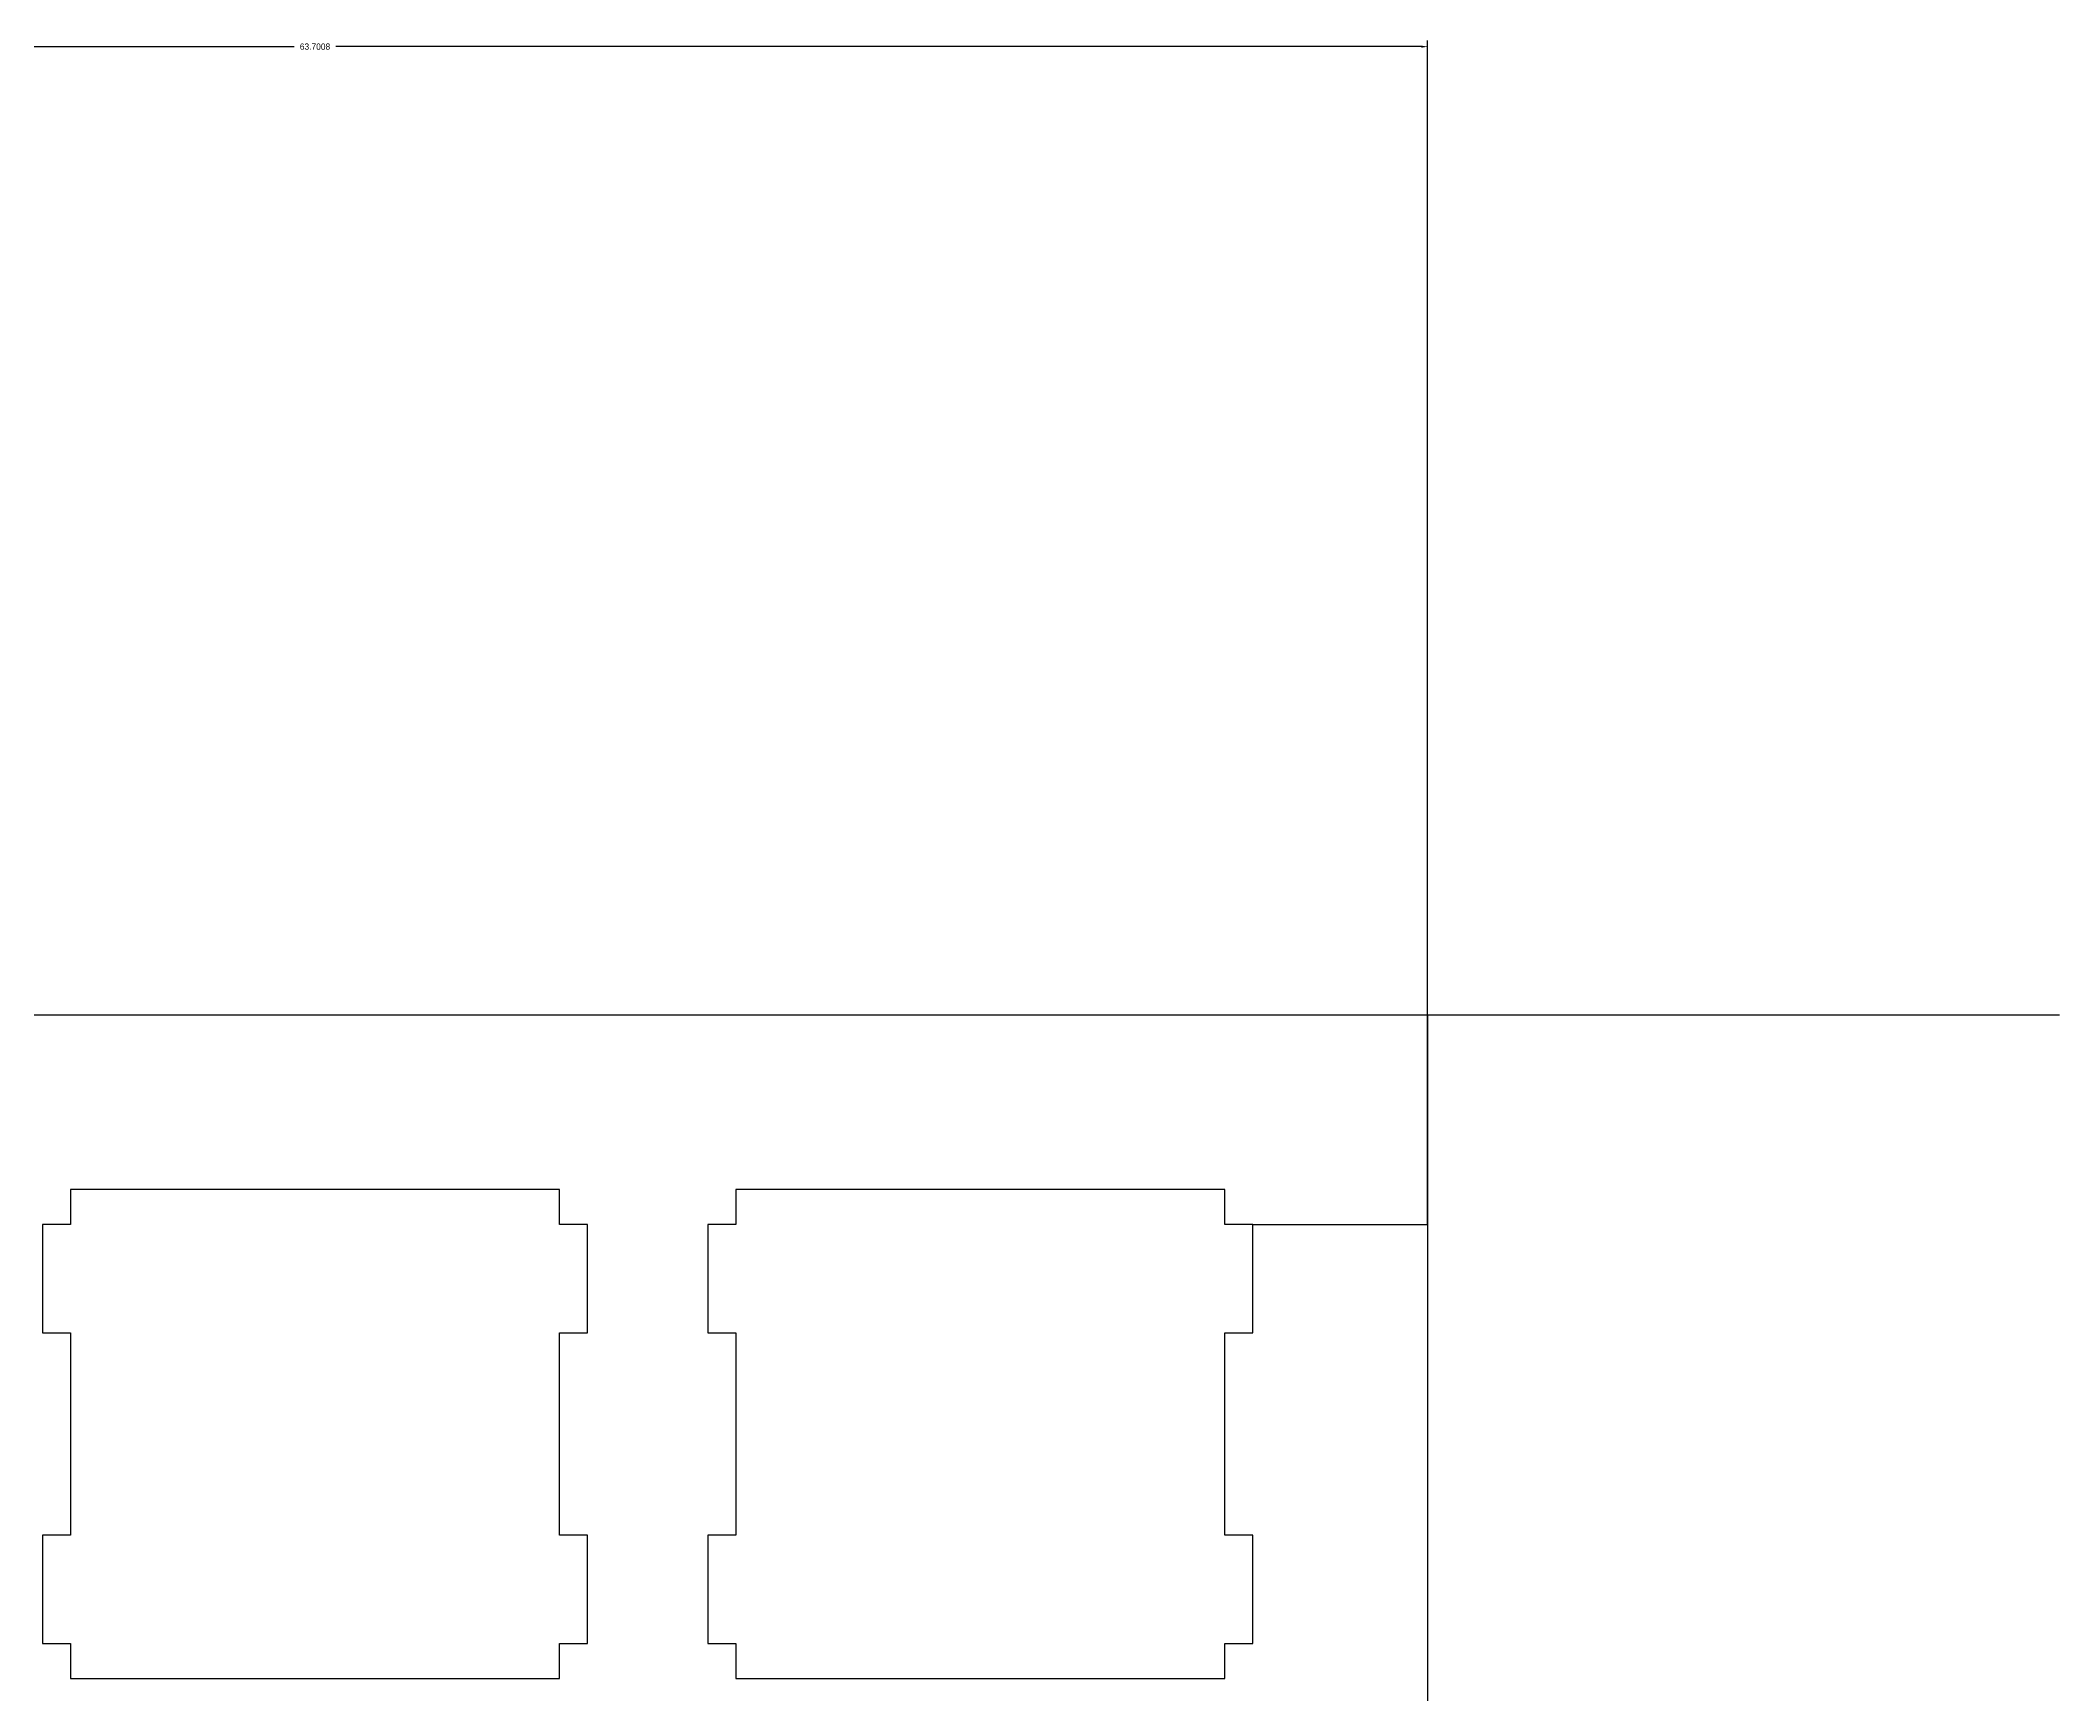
# Model space of a CAD drawing. Extents: x -29 to 79, y -6 to 69.
# Drawn here: x 20.8 to 78.6, y 21.4 to 68.7 of the extents above; entities that cross this region are included whole.
import ezdxf

# ---------------------------------------------------------------- set-up
doc = ezdxf.new("R2010")
doc.units = 0
doc.header["$MEASUREMENT"] = 0
doc.layers.add('标注图层', color=7, linetype='Continuous')
doc.layers.add('辅助线', color=7, linetype='Continuous')
doc.dimstyles.get("Standard").update_dxf_attribs({"dimtxt": 0.18, "dimasz": 0.18, "dimexe": 0.18, "dimexo": 0.0625, "dimgap": 0.09, "dimtad": 0, "dimtih": 1, "dimtoh": 1, "dimdec": 4, "dimzin": 0, "dimdsep": 46, "dimtxsty": 'Standard', "dimcen": 0.09, "dimadec": 0, "dimazin": 0, "dimtfac": 1, "dimtdec": 4, "dimtofl": 0, "dimtmove": 0, "dimatfit": 3, "dimfxl": 1, "dimtolj": 1, "dimtzin": 0, "dimarcsym": 0})

# ---------------------------------------------------------------- blocks, each defined once
blk = doc.blocks.new('*D1')
at = {"layer": 'Defpoints', "color": 0, "linetype": 'Continuous', "transparency": 16777216}
for p in [(60.52, 68.557), (-3.181, 40.833), (60.52, 40.833)]:
    blk.add_point(p, dxfattribs=at)
at = {"layer": '标注图层', "color": 0, "linetype": 'Continuous', "lineweight": -2, "transparency": 16777216}
for p, q in [((-3.181, 40.895), (-3.181, 68.737)), ((-3.001, 68.557), (28.069, 68.557)), ((60.34, 68.557), (29.269, 68.557)), ((60.52, 40.895), (60.52, 68.737))]:
    blk.add_line(p, q, dxfattribs=at)
at = {"layer": '标注图层', "color": 0, "linetype": 'Continuous', "transparency": 16777216}
for points in [[(-3.001, 68.587), (-3.001, 68.527), (-3.181, 68.557)], [(60.34, 68.587), (60.34, 68.527), (60.52, 68.557)]]:
    blk.add_solid(points, dxfattribs=at)
at = {"layer": '标注图层', "color": 0, "linetype": 'Continuous', "transparency": 16777216, "insert": (28.669, 68.557), "char_height": 0.18, "attachment_point": 5}
blk.add_mtext('\\A1;63.7008', dxfattribs=at)

msp = doc.modelspace()

# ---------------------------------------------------------------- linework, layer by layer
at = {"color": 0}
for p, q in [((21.6697, 35.833), (21.6697, 34.8327)), ((35.669, 35.833), (21.6697, 35.833)), ((35.669, 34.8327), (35.669, 35.833)), ((40.7197, 35.833), (40.7197, 34.8327)), ((54.719, 35.833), (40.7197, 35.833)), ((54.719, 34.8327), (54.719, 35.833)), ((21.6697, 34.8327), (20.869, 34.8327)), ((20.869, 34.8327), (20.869, 31.7335)), ((36.4698, 34.8327), (35.669, 34.8327)), ((36.4698, 31.7335), (36.4698, 34.8327)), ((40.7197, 34.8327), (39.9189, 34.8327)), ((39.9189, 34.8327), (39.9189, 31.7335)), ((55.5198, 34.8327), (54.719, 34.8327)), ((55.5198, 31.7335), (55.5198, 34.8327)), ((20.869, 31.7335), (21.6697, 31.7335)), ((21.6697, 31.7335), (21.6697, 25.9333)), ((35.669, 25.9333), (35.669, 31.7335)), ((35.669, 31.7335), (36.4698, 31.7335)), ((39.9189, 31.7335), (40.7197, 31.7335)), ((40.7197, 31.7335), (40.7197, 25.9333)), ((54.719, 25.9333), (54.719, 31.7335)), ((54.719, 31.7335), (55.5198, 31.7335)), ((21.6697, 25.9333), (20.869, 25.9333)), ((20.869, 25.9333), (20.869, 22.8327)), ((36.4698, 25.9333), (35.669, 25.9333)), ((36.4698, 22.8327), (36.4698, 25.9333)), ((40.7197, 25.9333), (39.9189, 25.9333)), ((39.9189, 25.9333), (39.9189, 22.8327)), ((55.5198, 25.9333), (54.719, 25.9333)), ((55.5198, 22.8327), (55.5198, 25.9333)), ((20.869, 22.8327), (21.6697, 22.8327)), ((21.6697, 22.8327), (21.6697, 21.8336)), ((35.669, 21.8336), (35.669, 22.8327)), ((35.669, 22.8327), (36.4698, 22.8327)), ((39.9189, 22.8327), (40.7197, 22.8327)), ((40.7197, 22.8327), (40.7197, 21.8336)), ((54.719, 21.8336), (54.719, 22.8327)), ((54.719, 22.8327), (55.5198, 22.8327)), ((21.6697, 21.8336), (35.669, 21.8336)), ((40.7197, 21.8336), (54.719, 21.8336))]:
    msp.add_line(p, q, dxfattribs=at)
at = {"linetype": 'Continuous'}
msp.add_lwpolyline([(-3.18099, 40.833), (60.5198, 40.833), (60.5198, -2.21636), (-3.18099, -2.21636)], close=True, dxfattribs=at)
at = {"layer": '辅助线', "linetype": 'Continuous'}
for p, q in [((60.5198, 34.8327), (60.5198, 49.21771)), ((2.61965, 40.833), (78.61583, 40.833)), ((55.5198, 34.8327), (60.5198, 34.8327))]:
    msp.add_line(p, q, dxfattribs=at)

# ---------------------------------------------------------------- dimensions: what is measured, and where the dimension line sits
at = {"layer": '标注图层', "linetype": 'Continuous'}
dim = msp.add_linear_dim(base=(60.5198, 68.55691), p1=(-3.18099, 40.833), p2=(60.5198, 40.833), dimstyle='Standard', dxfattribs=at)
dim.commit()
dim.dimension.update_dxf_attribs({"geometry": '*D1', "text_midpoint": (28.66941, 68.55691)})

doc.saveas('drawing.dxf')
